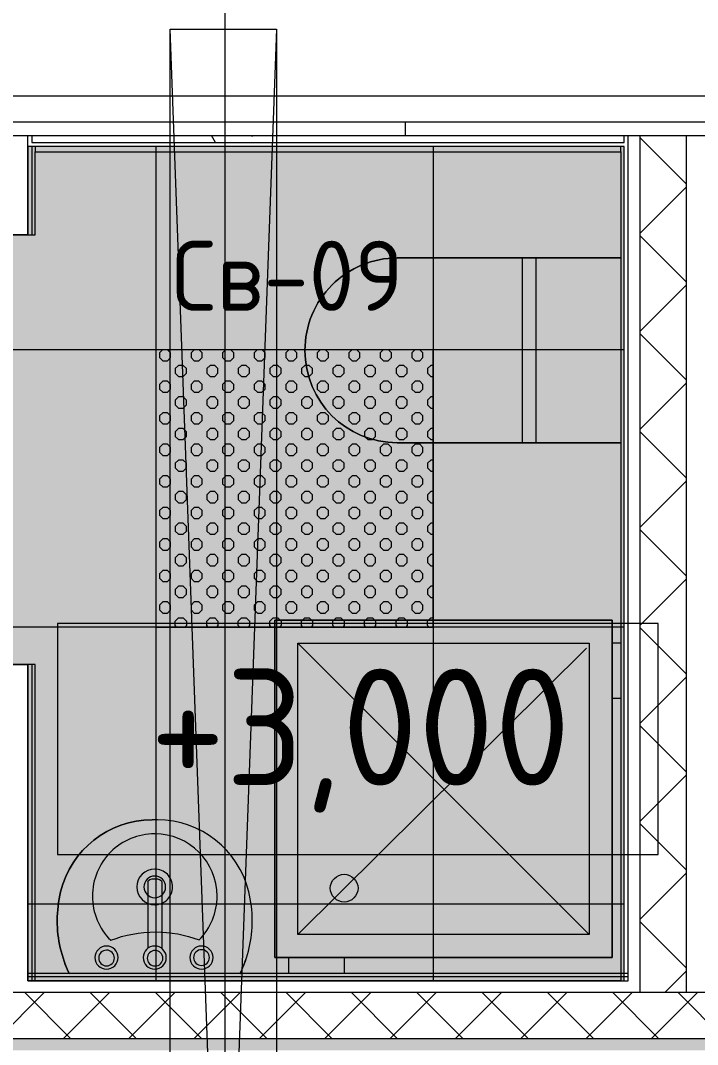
# Model space of a CAD drawing. Header units: millimetres. Extents: x -13069 to 207500, y -71366 to 56785.
# Drawn here: x 167384 to 168849, y 42970 to 45186 of the extents above; entities that cross this region are included whole.
import ezdxf

# ---------------------------------------------------------------- set-up
doc = ezdxf.new("R2010")
doc.units = ezdxf.units.MM
doc.layers.add('PDF _Подложка без мебели', color=7, linetype='Continuous')
doc.layers.add('PDF _Текст', color=7, linetype='Continuous')
doc.layers.add('PDF _Потолки', color=7, linetype='Continuous', lineweight=5, true_color=0x535353)
doc.layers.add('PDF _Ригели', color=7, linetype='Continuous', true_color=0x959595)
doc.layers.add('PDF _светильники', color=7, linetype='Continuous', true_color=0xffffff)
doc.styles.add('PDF GOST Common', font='GOST_Common.ttf')

msp = doc.modelspace()

# ---------------------------------------------------------------- hatches: boundary and pattern name
at = {"layer": 'PDF _Потолки', "true_color": 0xcae6ff, "transparency": 33554559}
msp.add_hatch(color=254, dxfattribs=at).paths.add_polyline_path([(164983.525, 43792.143), (164983.525, 44913.142), (167249.223, 44913.142), (167249.223, 44722.142), (167399.223, 44722.142), (167399.223, 44913.142), (168690.22, 44913.142), (168690.22, 43107.142), (167399.223, 43107.142), (167399.223, 43792.143), (167249.223, 43792.143), (167249.223, 43107.142), (164983.525, 43107.142)])

# ---------------------------------------------------------------- linework, layer by layer
at = {"layer": 'PDF _Подложка без мебели', "lineweight": 18}
for points in [[(167826.622, -7031.659, -0.41419022), (168226.622, -7431.659, -0.4141845), (167826.622, -7831.659, -0.4141845), (167426.622, -7431.659, -0.41419022), (167826.622, -7031.659), (167826.622, 46201.342)], [(107330.522, 45023.342, -0.41418731), (106930.522, 44623.342, -0.41428041), (106530.522, 45023.342, -0.4142805), (106930.522, 45423.342, -0.41418741), (107330.522, 45023.342), (174981.919, 45023.342)]]:
    msp.add_lwpolyline(points, format="xyb", dxfattribs=at)
for points in [[(167187.022, 45297.142), (167187.022, 45357.142), (167111.021, 45357.142), (167187.022, 45357.142), (167187.022, 45297.142), (167187.022, 44967.142), (168921.025, 44967.142), (168921.025, 45477.142), (169908.323, 46047.142)], [(165697.02, 44902.142), (167187.022, 44902.142), (167241.221, 44902.142), (167241.221, 44937.142), (168921.025, 44937.142), (168921.025, 44967.142)], [(168216.221, 44967.142), (168216.221, 44937.142)], [(167399.223, 44722.142), (167399.223, 44937.142)], [(167408.219, 44937.142), (167408.219, 44922.142), (168690.22, 44922.142), (168690.22, 44937.142)], [(167805.925, 44922.142), (167797.325, 44937.142)], [(167886.021, 44937.142), (167884.22, 44934.242)], [(168699.223, 43123.042), (168699.223, 44937.142)], [(168724.223, 44937.142), (168724.223, 43082.142)], [(168824.223, 44832.942), (168724.223, 44932.942)], [(168824.223, 44937.142), (168824.223, 43082.142)], [(167249.223, 44919.642), (167233.323, 44919.642), (167233.323, 44722.142), (167415.123, 44722.142), (167415.123, 44902.142), (168683.323, 44902.142), (168683.323, 44913.142)], [(168690.22, 43107.142), (168690.22, 44913.142), (167408.219, 44913.142), (167408.219, 44722.142)], [(167415.123, 44913.142), (167415.123, 44902.142)], [(168683.323, 44902.142), (168683.323, 43107.142), (167399.223, 43107.142), (167399.223, 43792.143)], [(168724.223, 44725.142), (168824.223, 44825.142)], [(168824.223, 44620.842), (168724.223, 44720.842)], [(168499.223, 44672.142), (168683.323, 44672.142), (168199.223, 44672.142), (168499.223, 44672.142), (168499.223, 44272.142), (168683.323, 44272.142), (168199.223, 44272.142), (168499.223, 44272.142)], [(168469.224, 44672.142), (168469.224, 44272.142)], [(168724.223, 44513.042), (168824.223, 44613.042)], [(168824.223, 44408.642), (168724.223, 44508.642)], [(168724.223, 44300.842), (168824.223, 44400.842)], [(168824.223, 44196.542), (168724.223, 44296.542)], [(168724.223, 44088.742), (168824.223, 44188.742)], [(168824.223, 43984.442), (168724.223, 44084.442)], [(168724.223, 43876.643), (168824.223, 43976.643)], [(168824.223, 43772.242), (168724.223, 43872.242)], [(168664.219, 43838.941), (168683.323, 43838.941)], [(167415.123, 43107.142), (167415.123, 43792.143), (167233.323, 43792.143), (167233.323, 43107.142), (166535.02, 43107.142)], [(167408.219, 43792.143), (167408.219, 43107.142)], [(168724.223, 43664.442), (168824.223, 43764.442)], [(168683.323, 43718.942), (168664.219, 43718.942)], [(168824.223, 43560.142), (168724.223, 43660.142)], [(168724.223, 43452.342), (168824.223, 43552.342)], [(168824.223, 43348.042), (168724.223, 43448.042)], [(168724.223, 43240.241), (168824.223, 43340.241)], [(167659.22, 43322.042), (167659.22, 43177.842)], [(167689.219, 43322.042), (167689.219, 43177.842)], [(168824.223, 43135.842), (168724.223, 43235.842)], [(167964.219, 43123.042), (167964.219, 43158.042)], [(168084.22, 43158.042), (168084.22, 43123.042)], [(168683.323, 43107.142), (168699.223, 43107.142), (168699.223, 43123.042), (167399.223, 43123.042)], [(168699.223, 43116.142), (167399.223, 43116.142)], [(168778.221, 43082.142), (168824.223, 43128.143)], [(168934.22, 43082.142), (166535.02, 43082.142)], [(168934.22, 42982.142), (166535.02, 42982.142)]]:
    msp.add_lwpolyline(points, dxfattribs=at)
for points in [[(168199.223, 44672.142, 0.41437109), (167999.223, 44472.142, 0.4141817), (168199.223, 44272.142, -0.4141817), (167999.223, 44472.142, -0.41437109)], [(167470.524, 43300.242, -0.34614934), (167668.321, 43455.842, 0.34614934), (167470.524, 43300.242, 0.06024963), (167463.023, 43237.942, 0.11318973), (167489.524, 43122.642, -0.11358546), (167463.023, 43237.942, -0.06024963)], [(167770.42, 43196.043, 0.1962361), (167809.22, 43290.742, 0.41416862), (167674.223, 43425.743, 0.41444744), (167539.219, 43290.742, 0.19936393), (167578.819, 43195.242, -0.09281142), (167675.724, 43213.442, -0.09105451)], [(167674.223, 43349.342, 0.41387625), (167635.624, 43310.742, 0.41387582), (167674.223, 43272.142, 0.41440013), (167712.724, 43310.742, 0.41440057)], [(167674.223, 43287.242, 0.41410092), (167697.624, 43310.742, 0.41412401), (167674.223, 43334.242, 0.41492193), (167650.724, 43310.742, 0.41489888)], [(167569.822, 43132.842, 0.41546626), (167594.822, 43157.842, 0.41546776), (167569.822, 43182.842, 0.414003), (167544.822, 43157.842, 0.4140015)], [(167674.223, 43182.842, 0.4140015), (167649.223, 43157.842, 0.414), (167674.223, 43132.842, 0.4140015), (167699.223, 43157.842, 0.414003)], [(167775.419, 43182.842, 0.4140015), (167750.419, 43157.842, 0.414), (167775.419, 43132.842, 0.4140015), (167800.419, 43157.842, 0.414003)], [(167569.822, 43173.843, 0.41256596), (167552.824, 43156.842, 0.41254987), (167569.822, 43139.842, 0.41470137), (167586.821, 43156.842, 0.41471737)], [(167658.122, 43156.442, 0.41518638), (167674.925, 43139.642, 0.41512658), (167691.722, 43156.442, 0.41512659), (167674.925, 43173.242, 0.41518638)], [(167775.419, 43174.842, 0.41470357), (167758.421, 43157.842, 0.41473567), (167775.419, 43140.843, 0.41479581), (167792.424, 43157.842, 0.41476371)]]:
    msp.add_lwpolyline(points, format="xyb", close=True, dxfattribs=at)
for points in [[(167934.22, 43158.042), (168664.219, 43158.042), (168664.219, 43888.043), (167934.22, 43888.043)], [(167934.22, 43888.043), (168664.219, 43888.043), (168664.219, 43158.042), (167934.22, 43158.042)], [(167984.22, 43838.043), (168614.219, 43838.043), (168614.219, 43208.042), (167984.22, 43208.042)]]:
    msp.add_lwpolyline(points, close=True, dxfattribs=at)
at = {"layer": 'PDF _Подложка без мебели', "color": 8, "lineweight": 18, "true_color": 0x808080}
for points in [[(168614.219, 43208.042), (167984.22, 43838.043)], [(167984.22, 43208.042), (168608.824, 43827.342)]]:
    msp.add_lwpolyline(points, dxfattribs=at)
at = {"layer": 'PDF _Подложка без мебели', "color": 250, "lineweight": 18, "true_color": 0x1d1d1d}
for points in [[(167334.721, 42982.142), (167434.721, 43082.142)], [(167492.924, 42982.142), (167392.924, 43082.142)], [(167476.225, 42982.142), (167576.225, 43082.142)], [(167634.422, 42982.142), (167534.422, 43082.142)], [(167617.619, 42982.142), (167717.619, 43082.142)], [(167775.822, 42982.142), (167675.822, 43082.142)], [(167759.019, 42982.142), (167859.019, 43082.142)], [(167917.222, 42982.142), (167817.222, 43082.142)], [(167900.419, 42982.142), (168000.419, 43082.142)], [(168058.622, 42982.142), (167958.622, 43082.142)], [(168041.819, 42982.142), (168141.819, 43082.142)], [(168200.022, 42982.142), (168100.022, 43082.142)], [(168183.323, 42982.142), (168283.323, 43082.142)], [(168341.52, 42982.142), (168241.52, 43082.142)], [(168324.723, 42982.142), (168424.723, 43082.142)], [(168482.92, 42982.142), (168382.92, 43082.142)], [(168466.124, 42982.142), (168566.124, 43082.142)], [(168624.321, 42982.142), (168524.321, 43082.142)], [(168607.524, 42982.142), (168707.524, 43082.142)], [(168765.721, 42982.142), (168665.721, 43082.142)], [(168749.021, 42982.142), (168849.021, 43082.142)], [(168907.121, 42982.142), (168807.121, 43082.142)]]:
    msp.add_lwpolyline(points, dxfattribs=at)
at = {"layer": 'PDF _Подложка без мебели', "lineweight": 18}
msp.add_circle((168084.199, 43308.022), 30.02, dxfattribs=at)
for centre, radius, start, end in [((167669.269, 43336.653), 119.193, 87.618182, 90.455993), ((167669.269, 43336.653), 119.193, 87.618182, 90.455993), ((167679.055, 43342.803), 113.043, 89.510302, 92.449958), ((167679.055, 43342.803), 113.043, 89.510302, 92.449958), ((167680.072, 43252.38), 203.462, 13.605657, 90.014157), ((167680.072, 43252.38), 203.462, 13.605657, 90.014157), ((167623.693, 43238.068), 261.626, 359.9725, 13.747657), ((167623.693, 43238.068), 261.626, 359.9725, 13.747657), ((167621.171, 43237.961), 264.148, 334.066504, 359.995793), ((167620.676, 43238.061), 264.643, 334.142656, 359.974187)]:
    msp.add_arc(centre, radius, start, end, dxfattribs=at)
for points in [[(167659.22, 43322.042), (167659.22, 43325.642), (167665.922, 43328.543), (167674.223, 43328.543)], [(167674.223, 43328.543), (167682.42, 43328.543), (167689.219, 43325.642), (167689.219, 43322.042)]]:
    msp.add_open_spline(points, degree=3, dxfattribs=at)
at = {"layer": 'PDF _Подложка без мебели', "lineweight": 0, "transparency": 33554559}
msp.add_solid([(166535.02, 42982.142), (168934.22, 42982.142), (166535.02, 42957.142), (168934.22, 42957.142)], dxfattribs=at)
at = {"layer": 'PDF _Потолки', "color": 7, "lineweight": 13}
msp.add_lwpolyline([(164983.525, 43792.143), (164983.525, 43107.142), (167249.223, 43107.142), (167249.223, 43792.143), (167399.223, 43792.143), (167399.223, 43107.142), (168690.22, 43107.142), (168690.22, 44913.142), (167399.223, 44913.142), (167399.223, 44722.142), (167249.223, 44722.142), (167249.223, 44913.142), (164983.525, 44913.142)], close=True, dxfattribs=at)
for points in [[(167676.622, 44913.142), (167676.622, 43107.142)], [(168276.622, 44913.142), (168276.622, 43107.142)], [(168690.22, 44473.242), (164983.525, 44473.242)], [(168690.22, 43873.242), (164983.525, 43873.242)], [(168690.22, 43273.242), (167399.223, 43273.242)]]:
    msp.add_lwpolyline(points, dxfattribs=at)
at = {"layer": 'PDF _Ригели', "color": 7, "lineweight": 18}
for points in [[(167826.622, -2015.058), (167826.622, 46201.342)], [(108736.521, 45023.342), (174981.919, 45023.342)]]:
    msp.add_lwpolyline(points, dxfattribs=at)
at = {"layer": 'PDF _Ригели', "lineweight": 18}
for points in [[(167937.522, 45167.142), (167707.524, 38910.942), (167707.524, 45167.142), (167937.522, 45167.142), (167937.522, 38910.942), (167707.524, 38910.942)], [(167937.522, 38910.942), (167707.524, 45167.142)], [(168058.525, 43381.042), (168113.92, 43381.042)]]:
    msp.add_lwpolyline(points, dxfattribs=at)
msp.add_lwpolyline([(168763.92, 43381.042), (168763.92, 43881.042), (167463.92, 43881.042), (167463.92, 43381.042)], close=True, dxfattribs=at)
at = {"layer": 'PDF _светильники', "color": 7, "lineweight": 13}
msp.add_lwpolyline([(167676.622, 43873.242), (168276.622, 43873.242), (168276.622, 44473.242), (167676.622, 44473.242)], close=True, dxfattribs=at)
at = {"layer": 'PDF _светильники', "lineweight": 20}
for points in [[(167690.922, 44473.242), (167684.422, 44466.741), (167684.422, 44456.742), (167691.52, 44449.642), (167701.524, 44449.642), (167708.622, 44456.742), (167708.622, 44466.741), (167702.122, 44473.242)], [(167759.22, 44473.242), (167752.72, 44466.741), (167752.72, 44456.742), (167759.825, 44449.642), (167769.822, 44449.642), (167776.823, 44456.742), (167776.823, 44466.741), (167770.323, 44473.242)], [(167827.525, 44473.242), (167821.025, 44466.741), (167821.025, 44456.742), (167828.123, 44449.642), (167838.121, 44449.642), (167845.121, 44456.742), (167845.121, 44466.741), (167838.621, 44473.242)], [(167895.823, 44473.242), (167889.323, 44466.741), (167889.323, 44456.742), (167896.324, 44449.642), (167906.321, 44449.642), (167913.42, 44456.742), (167913.42, 44466.741), (167906.919, 44473.242)], [(167964.122, 44473.242), (167957.621, 44466.741), (167957.621, 44456.742), (167964.622, 44449.642), (167974.62, 44449.642), (167981.724, 44456.742), (167981.724, 44466.741), (167975.224, 44473.242)], [(168032.42, 44473.242), (168025.822, 44466.741), (168025.822, 44456.742), (168032.92, 44449.642), (168042.924, 44449.642), (168050.022, 44456.742), (168050.022, 44466.741), (168043.522, 44473.242)], [(168100.621, 44473.242), (168094.12, 44466.741), (168094.12, 44456.742), (168101.225, 44449.642), (168111.222, 44449.642), (168118.321, 44456.742), (168118.321, 44466.741), (168111.821, 44473.242)], [(168168.919, 44473.242), (168162.425, 44466.741), (168162.425, 44456.742), (168169.523, 44449.642), (168179.521, 44449.642), (168186.619, 44456.742), (168186.619, 44466.741), (168180.021, 44473.242)], [(168237.223, 44473.242), (168230.723, 44466.741), (168230.723, 44456.742), (168237.822, 44449.642), (168247.819, 44449.642), (168254.82, 44456.742), (168254.82, 44466.741), (168248.32, 44473.242)], [(168276.622, 44439.642), (168271.922, 44439.642), (168264.823, 44432.542), (168264.823, 44422.543), (168271.922, 44415.542), (168276.622, 44415.542)], [(168276.622, 44371.342), (168271.922, 44371.342), (168264.823, 44364.343), (168264.823, 44354.342), (168271.922, 44347.242), (168276.622, 44347.242)], [(168276.622, 44303.042), (168271.922, 44303.042), (168264.823, 44296.043), (168264.823, 44286.042), (168271.922, 44278.942), (168276.622, 44278.942)], [(168276.622, 44234.841), (168271.922, 44234.841), (168264.823, 44227.741), (168264.823, 44217.742), (168271.922, 44210.642), (168276.622, 44210.642)], [(168276.622, 44166.542), (168271.922, 44166.542), (168264.823, 44159.442), (168264.823, 44149.443), (168271.922, 44142.343), (168276.622, 44142.343)], [(168276.622, 44098.242), (168271.922, 44098.242), (168264.823, 44091.142), (168264.823, 44081.143), (168271.922, 44074.043), (168276.622, 44074.043)], [(168276.622, 44029.942), (168271.922, 44029.942), (168264.823, 44022.842), (168264.823, 44012.843), (168271.922, 44005.842), (168276.622, 44005.842)], [(168276.622, 43961.642), (168271.922, 43961.642), (168264.823, 43954.542), (168264.823, 43944.541), (168271.922, 43937.542), (168276.622, 43937.542)], [(167721.623, 43873.242), (167718.62, 43876.342), (167718.62, 43886.343), (167725.621, 43893.342), (167735.624, 43893.342), (167742.723, 43886.343), (167742.723, 43876.342), (167739.622, 43873.242)], [(167789.921, 43873.242), (167786.821, 43876.342), (167786.821, 43886.343), (167793.919, 43893.342), (167803.923, 43893.342), (167811.021, 43886.343), (167811.021, 43876.342), (167807.92, 43873.242)], [(167858.219, 43873.242), (167855.119, 43876.342), (167855.119, 43886.343), (167862.223, 43893.342), (167872.221, 43893.342), (167879.319, 43886.343), (167879.319, 43876.342), (167876.225, 43873.242)], [(167926.524, 43873.242), (167923.423, 43876.342), (167923.423, 43886.343), (167930.522, 43893.342), (167940.519, 43893.342), (167947.624, 43886.343), (167947.624, 43876.342), (167944.523, 43873.242)], [(167994.822, 43873.242), (167991.722, 43876.342), (167991.722, 43886.343), (167998.82, 43893.342), (168008.824, 43893.342), (168015.824, 43886.343), (168015.824, 43876.342), (168012.822, 43873.242)], [(168063.121, 43873.242), (168060.02, 43876.342), (168060.02, 43886.343), (168067.124, 43893.342), (168077.122, 43893.342), (168084.123, 43886.343), (168084.123, 43876.342), (168081.12, 43873.242)], [(168131.321, 43873.242), (168128.324, 43876.342), (168128.324, 43886.343), (168135.319, 43893.342), (168145.323, 43893.342), (168152.421, 43886.343), (168152.421, 43876.342), (168149.321, 43873.242)], [(168199.62, 43873.242), (168196.623, 43876.342), (168196.623, 43886.343), (168203.624, 43893.342), (168213.621, 43893.342), (168220.719, 43886.343), (168220.719, 43876.342), (168217.619, 43873.242)], [(168267.924, 43873.242), (168264.823, 43876.342), (168264.823, 43886.343), (168271.922, 43893.342), (168276.622, 43893.342)]]:
    msp.add_lwpolyline(points, dxfattribs=at)
for points in [[(167742.723, 44432.542), (167735.624, 44439.642), (167725.621, 44439.642), (167718.62, 44432.542), (167718.62, 44422.543), (167725.621, 44415.542), (167735.624, 44415.542), (167742.723, 44422.543)], [(167811.021, 44432.542), (167803.923, 44439.642), (167793.919, 44439.642), (167786.821, 44432.542), (167786.821, 44422.543), (167793.919, 44415.542), (167803.923, 44415.542), (167811.021, 44422.543)], [(167879.319, 44432.542), (167872.221, 44439.642), (167862.223, 44439.642), (167855.119, 44432.542), (167855.119, 44422.543), (167862.223, 44415.542), (167872.221, 44415.542), (167879.319, 44422.543)], [(167947.624, 44432.542), (167940.519, 44439.642), (167930.522, 44439.642), (167923.423, 44432.542), (167923.423, 44422.543), (167930.522, 44415.542), (167940.519, 44415.542), (167947.624, 44422.543)], [(168015.824, 44432.542), (168008.824, 44439.642), (167998.82, 44439.642), (167991.722, 44432.542), (167991.722, 44422.543), (167998.82, 44415.542), (168008.824, 44415.542), (168015.824, 44422.543)], [(168084.123, 44432.542), (168077.122, 44439.642), (168067.124, 44439.642), (168060.02, 44432.542), (168060.02, 44422.543), (168067.124, 44415.542), (168077.122, 44415.542), (168084.123, 44422.543)], [(168152.421, 44432.542), (168145.323, 44439.642), (168135.319, 44439.642), (168128.324, 44432.542), (168128.324, 44422.543), (168135.319, 44415.542), (168145.323, 44415.542), (168152.421, 44422.543)], [(168220.719, 44432.542), (168213.621, 44439.642), (168203.624, 44439.642), (168196.623, 44432.542), (168196.623, 44422.543), (168203.624, 44415.542), (168213.621, 44415.542), (168220.719, 44422.543)], [(167708.622, 44398.442), (167701.524, 44405.541), (167691.52, 44405.541), (167684.422, 44398.442), (167684.422, 44388.442), (167691.52, 44381.343), (167701.524, 44381.343), (167708.622, 44388.442)], [(167776.823, 44398.442), (167769.822, 44405.541), (167759.825, 44405.541), (167752.72, 44398.442), (167752.72, 44388.442), (167759.825, 44381.343), (167769.822, 44381.343), (167776.823, 44388.442)], [(167845.121, 44398.442), (167838.121, 44405.541), (167828.123, 44405.541), (167821.025, 44398.442), (167821.025, 44388.442), (167828.123, 44381.343), (167838.121, 44381.343), (167845.121, 44388.442)], [(167913.42, 44398.442), (167906.321, 44405.541), (167896.324, 44405.541), (167889.323, 44398.442), (167889.323, 44388.442), (167896.324, 44381.343), (167906.321, 44381.343), (167913.42, 44388.442)], [(167981.724, 44398.442), (167974.62, 44405.541), (167964.622, 44405.541), (167957.621, 44398.442), (167957.621, 44388.442), (167964.622, 44381.343), (167974.62, 44381.343), (167981.724, 44388.442)], [(168050.022, 44398.442), (168042.924, 44405.541), (168032.92, 44405.541), (168025.822, 44398.442), (168025.822, 44388.442), (168032.92, 44381.343), (168042.924, 44381.343), (168050.022, 44388.442)], [(168118.321, 44398.442), (168111.222, 44405.541), (168101.225, 44405.541), (168094.12, 44398.442), (168094.12, 44388.442), (168101.225, 44381.343), (168111.222, 44381.343), (168118.321, 44388.442)], [(168186.619, 44398.442), (168179.521, 44405.541), (168169.523, 44405.541), (168162.425, 44398.442), (168162.425, 44388.442), (168169.523, 44381.343), (168179.521, 44381.343), (168186.619, 44388.442)], [(168254.82, 44398.442), (168247.819, 44405.541), (168237.822, 44405.541), (168230.723, 44398.442), (168230.723, 44388.442), (168237.822, 44381.343), (168247.819, 44381.343), (168254.82, 44388.442)], [(167742.723, 44364.343), (167735.624, 44371.342), (167725.621, 44371.342), (167718.62, 44364.343), (167718.62, 44354.342), (167725.621, 44347.242), (167735.624, 44347.242), (167742.723, 44354.342)], [(167811.021, 44364.343), (167803.923, 44371.342), (167793.919, 44371.342), (167786.821, 44364.343), (167786.821, 44354.342), (167793.919, 44347.242), (167803.923, 44347.242), (167811.021, 44354.342)], [(167879.319, 44364.343), (167872.221, 44371.342), (167862.223, 44371.342), (167855.119, 44364.343), (167855.119, 44354.342), (167862.223, 44347.242), (167872.221, 44347.242), (167879.319, 44354.342)], [(167947.624, 44364.343), (167940.519, 44371.342), (167930.522, 44371.342), (167923.423, 44364.343), (167923.423, 44354.342), (167930.522, 44347.242), (167940.519, 44347.242), (167947.624, 44354.342)], [(168015.824, 44364.343), (168008.824, 44371.342), (167998.82, 44371.342), (167991.722, 44364.343), (167991.722, 44354.342), (167998.82, 44347.242), (168008.824, 44347.242), (168015.824, 44354.342)], [(168084.123, 44364.343), (168077.122, 44371.342), (168067.124, 44371.342), (168060.02, 44364.343), (168060.02, 44354.342), (168067.124, 44347.242), (168077.122, 44347.242), (168084.123, 44354.342)], [(168152.421, 44364.343), (168145.323, 44371.342), (168135.319, 44371.342), (168128.324, 44364.343), (168128.324, 44354.342), (168135.319, 44347.242), (168145.323, 44347.242), (168152.421, 44354.342)], [(168220.719, 44364.343), (168213.621, 44371.342), (168203.624, 44371.342), (168196.623, 44364.343), (168196.623, 44354.342), (168203.624, 44347.242), (168213.621, 44347.242), (168220.719, 44354.342)], [(167708.622, 44330.142), (167701.524, 44337.242), (167691.52, 44337.242), (167684.422, 44330.142), (167684.422, 44320.143), (167691.52, 44313.043), (167701.524, 44313.043), (167708.622, 44320.143)], [(167776.823, 44330.142), (167769.822, 44337.242), (167759.825, 44337.242), (167752.72, 44330.142), (167752.72, 44320.143), (167759.825, 44313.043), (167769.822, 44313.043), (167776.823, 44320.143)], [(167845.121, 44330.142), (167838.121, 44337.242), (167828.123, 44337.242), (167821.025, 44330.142), (167821.025, 44320.143), (167828.123, 44313.043), (167838.121, 44313.043), (167845.121, 44320.143)], [(167913.42, 44330.142), (167906.321, 44337.242), (167896.324, 44337.242), (167889.323, 44330.142), (167889.323, 44320.143), (167896.324, 44313.043), (167906.321, 44313.043), (167913.42, 44320.143)], [(167981.724, 44330.142), (167974.62, 44337.242), (167964.622, 44337.242), (167957.621, 44330.142), (167957.621, 44320.143), (167964.622, 44313.043), (167974.62, 44313.043), (167981.724, 44320.143)], [(168050.022, 44330.142), (168042.924, 44337.242), (168032.92, 44337.242), (168025.822, 44330.142), (168025.822, 44320.143), (168032.92, 44313.043), (168042.924, 44313.043), (168050.022, 44320.143)], [(168118.321, 44330.142), (168111.222, 44337.242), (168101.225, 44337.242), (168094.12, 44330.142), (168094.12, 44320.143), (168101.225, 44313.043), (168111.222, 44313.043), (168118.321, 44320.143)], [(168186.619, 44330.142), (168179.521, 44337.242), (168169.523, 44337.242), (168162.425, 44330.142), (168162.425, 44320.143), (168169.523, 44313.043), (168179.521, 44313.043), (168186.619, 44320.143)], [(168254.82, 44330.142), (168247.819, 44337.242), (168237.822, 44337.242), (168230.723, 44330.142), (168230.723, 44320.143), (168237.822, 44313.043), (168247.819, 44313.043), (168254.82, 44320.143)], [(167742.723, 44296.043), (167735.624, 44303.042), (167725.621, 44303.042), (167718.62, 44296.043), (167718.62, 44286.042), (167725.621, 44278.942), (167735.624, 44278.942), (167742.723, 44286.042)], [(167811.021, 44296.043), (167803.923, 44303.042), (167793.919, 44303.042), (167786.821, 44296.043), (167786.821, 44286.042), (167793.919, 44278.942), (167803.923, 44278.942), (167811.021, 44286.042)], [(167879.319, 44296.043), (167872.221, 44303.042), (167862.223, 44303.042), (167855.119, 44296.043), (167855.119, 44286.042), (167862.223, 44278.942), (167872.221, 44278.942), (167879.319, 44286.042)], [(167947.624, 44296.043), (167940.519, 44303.042), (167930.522, 44303.042), (167923.423, 44296.043), (167923.423, 44286.042), (167930.522, 44278.942), (167940.519, 44278.942), (167947.624, 44286.042)], [(168015.824, 44296.043), (168008.824, 44303.042), (167998.82, 44303.042), (167991.722, 44296.043), (167991.722, 44286.042), (167998.82, 44278.942), (168008.824, 44278.942), (168015.824, 44286.042)], [(168084.123, 44296.043), (168077.122, 44303.042), (168067.124, 44303.042), (168060.02, 44296.043), (168060.02, 44286.042), (168067.124, 44278.942), (168077.122, 44278.942), (168084.123, 44286.042)], [(168152.421, 44296.043), (168145.323, 44303.042), (168135.319, 44303.042), (168128.324, 44296.043), (168128.324, 44286.042), (168135.319, 44278.942), (168145.323, 44278.942), (168152.421, 44286.042)], [(168220.719, 44296.043), (168213.621, 44303.042), (168203.624, 44303.042), (168196.623, 44296.043), (168196.623, 44286.042), (168203.624, 44278.942), (168213.621, 44278.942), (168220.719, 44286.042)], [(167708.622, 44261.842), (167701.524, 44268.942), (167691.52, 44268.942), (167684.422, 44261.842), (167684.422, 44251.843), (167691.52, 44244.842), (167701.524, 44244.842), (167708.622, 44251.843)], [(167776.823, 44261.842), (167769.822, 44268.942), (167759.825, 44268.942), (167752.72, 44261.842), (167752.72, 44251.843), (167759.825, 44244.842), (167769.822, 44244.842), (167776.823, 44251.843)], [(167845.121, 44261.842), (167838.121, 44268.942), (167828.123, 44268.942), (167821.025, 44261.842), (167821.025, 44251.843), (167828.123, 44244.842), (167838.121, 44244.842), (167845.121, 44251.843)], [(167913.42, 44261.842), (167906.321, 44268.942), (167896.324, 44268.942), (167889.323, 44261.842), (167889.323, 44251.843), (167896.324, 44244.842), (167906.321, 44244.842), (167913.42, 44251.843)], [(167981.724, 44261.842), (167974.62, 44268.942), (167964.622, 44268.942), (167957.621, 44261.842), (167957.621, 44251.843), (167964.622, 44244.842), (167974.62, 44244.842), (167981.724, 44251.843)], [(168050.022, 44261.842), (168042.924, 44268.942), (168032.92, 44268.942), (168025.822, 44261.842), (168025.822, 44251.843), (168032.92, 44244.842), (168042.924, 44244.842), (168050.022, 44251.843)], [(168118.321, 44261.842), (168111.222, 44268.942), (168101.225, 44268.942), (168094.12, 44261.842), (168094.12, 44251.843), (168101.225, 44244.842), (168111.222, 44244.842), (168118.321, 44251.843)], [(168186.619, 44261.842), (168179.521, 44268.942), (168169.523, 44268.942), (168162.425, 44261.842), (168162.425, 44251.843), (168169.523, 44244.842), (168179.521, 44244.842), (168186.619, 44251.843)], [(168254.82, 44261.842), (168247.819, 44268.942), (168237.822, 44268.942), (168230.723, 44261.842), (168230.723, 44251.843), (168237.822, 44244.842), (168247.819, 44244.842), (168254.82, 44251.843)], [(167742.723, 44227.741), (167735.624, 44234.841), (167725.621, 44234.841), (167718.62, 44227.741), (167718.62, 44217.742), (167725.621, 44210.642), (167735.624, 44210.642), (167742.723, 44217.742)], [(167811.021, 44227.741), (167803.923, 44234.841), (167793.919, 44234.841), (167786.821, 44227.741), (167786.821, 44217.742), (167793.919, 44210.642), (167803.923, 44210.642), (167811.021, 44217.742)], [(167879.319, 44227.741), (167872.221, 44234.841), (167862.223, 44234.841), (167855.119, 44227.741), (167855.119, 44217.742), (167862.223, 44210.642), (167872.221, 44210.642), (167879.319, 44217.742)], [(167947.624, 44227.741), (167940.519, 44234.841), (167930.522, 44234.841), (167923.423, 44227.741), (167923.423, 44217.742), (167930.522, 44210.642), (167940.519, 44210.642), (167947.624, 44217.742)], [(168015.824, 44227.741), (168008.824, 44234.841), (167998.82, 44234.841), (167991.722, 44227.741), (167991.722, 44217.742), (167998.82, 44210.642), (168008.824, 44210.642), (168015.824, 44217.742)], [(168084.123, 44227.741), (168077.122, 44234.841), (168067.124, 44234.841), (168060.02, 44227.741), (168060.02, 44217.742), (168067.124, 44210.642), (168077.122, 44210.642), (168084.123, 44217.742)], [(168152.421, 44227.741), (168145.323, 44234.841), (168135.319, 44234.841), (168128.324, 44227.741), (168128.324, 44217.742), (168135.319, 44210.642), (168145.323, 44210.642), (168152.421, 44217.742)], [(168220.719, 44227.741), (168213.621, 44234.841), (168203.624, 44234.841), (168196.623, 44227.741), (168196.623, 44217.742), (168203.624, 44210.642), (168213.621, 44210.642), (168220.719, 44217.742)], [(167708.622, 44193.542), (167701.524, 44200.642), (167691.52, 44200.642), (167684.422, 44193.542), (167684.422, 44183.543), (167691.52, 44176.542), (167701.524, 44176.542), (167708.622, 44183.543)], [(167776.823, 44193.542), (167769.822, 44200.642), (167759.825, 44200.642), (167752.72, 44193.542), (167752.72, 44183.543), (167759.825, 44176.542), (167769.822, 44176.542), (167776.823, 44183.543)], [(167845.121, 44193.542), (167838.121, 44200.642), (167828.123, 44200.642), (167821.025, 44193.542), (167821.025, 44183.543), (167828.123, 44176.542), (167838.121, 44176.542), (167845.121, 44183.543)], [(167913.42, 44193.542), (167906.321, 44200.642), (167896.324, 44200.642), (167889.323, 44193.542), (167889.323, 44183.543), (167896.324, 44176.542), (167906.321, 44176.542), (167913.42, 44183.543)], [(167981.724, 44193.542), (167974.62, 44200.642), (167964.622, 44200.642), (167957.621, 44193.542), (167957.621, 44183.543), (167964.622, 44176.542), (167974.62, 44176.542), (167981.724, 44183.543)], [(168050.022, 44193.542), (168042.924, 44200.642), (168032.92, 44200.642), (168025.822, 44193.542), (168025.822, 44183.543), (168032.92, 44176.542), (168042.924, 44176.542), (168050.022, 44183.543)], [(168118.321, 44193.542), (168111.222, 44200.642), (168101.225, 44200.642), (168094.12, 44193.542), (168094.12, 44183.543), (168101.225, 44176.542), (168111.222, 44176.542), (168118.321, 44183.543)], [(168186.619, 44193.542), (168179.521, 44200.642), (168169.523, 44200.642), (168162.425, 44193.542), (168162.425, 44183.543), (168169.523, 44176.542), (168179.521, 44176.542), (168186.619, 44183.543)], [(168254.82, 44193.542), (168247.819, 44200.642), (168237.822, 44200.642), (168230.723, 44193.542), (168230.723, 44183.543), (168237.822, 44176.542), (168247.819, 44176.542), (168254.82, 44183.543)], [(167742.723, 44159.442), (167735.624, 44166.542), (167725.621, 44166.542), (167718.62, 44159.442), (167718.62, 44149.443), (167725.621, 44142.343), (167735.624, 44142.343), (167742.723, 44149.443)], [(167811.021, 44159.442), (167803.923, 44166.542), (167793.919, 44166.542), (167786.821, 44159.442), (167786.821, 44149.443), (167793.919, 44142.343), (167803.923, 44142.343), (167811.021, 44149.443)], [(167879.319, 44159.442), (167872.221, 44166.542), (167862.223, 44166.542), (167855.119, 44159.442), (167855.119, 44149.443), (167862.223, 44142.343), (167872.221, 44142.343), (167879.319, 44149.443)], [(167947.624, 44159.442), (167940.519, 44166.542), (167930.522, 44166.542), (167923.423, 44159.442), (167923.423, 44149.443), (167930.522, 44142.343), (167940.519, 44142.343), (167947.624, 44149.443)], [(168015.824, 44159.442), (168008.824, 44166.542), (167998.82, 44166.542), (167991.722, 44159.442), (167991.722, 44149.443), (167998.82, 44142.343), (168008.824, 44142.343), (168015.824, 44149.443)], [(168084.123, 44159.442), (168077.122, 44166.542), (168067.124, 44166.542), (168060.02, 44159.442), (168060.02, 44149.443), (168067.124, 44142.343), (168077.122, 44142.343), (168084.123, 44149.443)], [(168152.421, 44159.442), (168145.323, 44166.542), (168135.319, 44166.542), (168128.324, 44159.442), (168128.324, 44149.443), (168135.319, 44142.343), (168145.323, 44142.343), (168152.421, 44149.443)], [(168220.719, 44159.442), (168213.621, 44166.542), (168203.624, 44166.542), (168196.623, 44159.442), (168196.623, 44149.443), (168203.624, 44142.343), (168213.621, 44142.343), (168220.719, 44149.443)], [(167708.622, 44125.343), (167701.524, 44132.342), (167691.52, 44132.342), (167684.422, 44125.343), (167684.422, 44115.342), (167691.52, 44108.242), (167701.524, 44108.242), (167708.622, 44115.342)], [(167776.823, 44125.343), (167769.822, 44132.342), (167759.825, 44132.342), (167752.72, 44125.343), (167752.72, 44115.342), (167759.825, 44108.242), (167769.822, 44108.242), (167776.823, 44115.342)], [(167845.121, 44125.343), (167838.121, 44132.342), (167828.123, 44132.342), (167821.025, 44125.343), (167821.025, 44115.342), (167828.123, 44108.242), (167838.121, 44108.242), (167845.121, 44115.342)], [(167913.42, 44125.343), (167906.321, 44132.342), (167896.324, 44132.342), (167889.323, 44125.343), (167889.323, 44115.342), (167896.324, 44108.242), (167906.321, 44108.242), (167913.42, 44115.342)], [(167981.724, 44125.343), (167974.62, 44132.342), (167964.622, 44132.342), (167957.621, 44125.343), (167957.621, 44115.342), (167964.622, 44108.242), (167974.62, 44108.242), (167981.724, 44115.342)], [(168050.022, 44125.343), (168042.924, 44132.342), (168032.92, 44132.342), (168025.822, 44125.343), (168025.822, 44115.342), (168032.92, 44108.242), (168042.924, 44108.242), (168050.022, 44115.342)], [(168118.321, 44125.343), (168111.222, 44132.342), (168101.225, 44132.342), (168094.12, 44125.343), (168094.12, 44115.342), (168101.225, 44108.242), (168111.222, 44108.242), (168118.321, 44115.342)], [(168186.619, 44125.343), (168179.521, 44132.342), (168169.523, 44132.342), (168162.425, 44125.343), (168162.425, 44115.342), (168169.523, 44108.242), (168179.521, 44108.242), (168186.619, 44115.342)], [(168254.82, 44125.343), (168247.819, 44132.342), (168237.822, 44132.342), (168230.723, 44125.343), (168230.723, 44115.342), (168237.822, 44108.242), (168247.819, 44108.242), (168254.82, 44115.342)], [(167742.723, 44091.142), (167735.624, 44098.242), (167725.621, 44098.242), (167718.62, 44091.142), (167718.62, 44081.143), (167725.621, 44074.043), (167735.624, 44074.043), (167742.723, 44081.143)], [(167811.021, 44091.142), (167803.923, 44098.242), (167793.919, 44098.242), (167786.821, 44091.142), (167786.821, 44081.143), (167793.919, 44074.043), (167803.923, 44074.043), (167811.021, 44081.143)], [(167879.319, 44091.142), (167872.221, 44098.242), (167862.223, 44098.242), (167855.119, 44091.142), (167855.119, 44081.143), (167862.223, 44074.043), (167872.221, 44074.043), (167879.319, 44081.143)], [(167947.624, 44091.142), (167940.519, 44098.242), (167930.522, 44098.242), (167923.423, 44091.142), (167923.423, 44081.143), (167930.522, 44074.043), (167940.519, 44074.043), (167947.624, 44081.143)], [(168015.824, 44091.142), (168008.824, 44098.242), (167998.82, 44098.242), (167991.722, 44091.142), (167991.722, 44081.143), (167998.82, 44074.043), (168008.824, 44074.043), (168015.824, 44081.143)], [(168084.123, 44091.142), (168077.122, 44098.242), (168067.124, 44098.242), (168060.02, 44091.142), (168060.02, 44081.143), (168067.124, 44074.043), (168077.122, 44074.043), (168084.123, 44081.143)], [(168152.421, 44091.142), (168145.323, 44098.242), (168135.319, 44098.242), (168128.324, 44091.142), (168128.324, 44081.143), (168135.319, 44074.043), (168145.323, 44074.043), (168152.421, 44081.143)], [(168220.719, 44091.142), (168213.621, 44098.242), (168203.624, 44098.242), (168196.623, 44091.142), (168196.623, 44081.143), (168203.624, 44074.043), (168213.621, 44074.043), (168220.719, 44081.143)], [(167708.622, 44057.041), (167701.524, 44064.042), (167691.52, 44064.042), (167684.422, 44057.041), (167684.422, 44047.042), (167691.52, 44039.942), (167701.524, 44039.942), (167708.622, 44047.042)], [(167776.823, 44057.041), (167769.822, 44064.042), (167759.825, 44064.042), (167752.72, 44057.041), (167752.72, 44047.042), (167759.825, 44039.942), (167769.822, 44039.942), (167776.823, 44047.042)], [(167845.121, 44057.041), (167838.121, 44064.042), (167828.123, 44064.042), (167821.025, 44057.041), (167821.025, 44047.042), (167828.123, 44039.942), (167838.121, 44039.942), (167845.121, 44047.042)], [(167913.42, 44057.041), (167906.321, 44064.042), (167896.324, 44064.042), (167889.323, 44057.041), (167889.323, 44047.042), (167896.324, 44039.942), (167906.321, 44039.942), (167913.42, 44047.042)], [(167981.724, 44057.041), (167974.62, 44064.042), (167964.622, 44064.042), (167957.621, 44057.041), (167957.621, 44047.042), (167964.622, 44039.942), (167974.62, 44039.942), (167981.724, 44047.042)], [(168050.022, 44057.041), (168042.924, 44064.042), (168032.92, 44064.042), (168025.822, 44057.041), (168025.822, 44047.042), (168032.92, 44039.942), (168042.924, 44039.942), (168050.022, 44047.042)], [(168118.321, 44057.041), (168111.222, 44064.042), (168101.225, 44064.042), (168094.12, 44057.041), (168094.12, 44047.042), (168101.225, 44039.942), (168111.222, 44039.942), (168118.321, 44047.042)], [(168186.619, 44057.041), (168179.521, 44064.042), (168169.523, 44064.042), (168162.425, 44057.041), (168162.425, 44047.042), (168169.523, 44039.942), (168179.521, 44039.942), (168186.619, 44047.042)], [(168254.82, 44057.041), (168247.819, 44064.042), (168237.822, 44064.042), (168230.723, 44057.041), (168230.723, 44047.042), (168237.822, 44039.942), (168247.819, 44039.942), (168254.82, 44047.042)], [(167742.723, 44022.842), (167735.624, 44029.942), (167725.621, 44029.942), (167718.62, 44022.842), (167718.62, 44012.843), (167725.621, 44005.842), (167735.624, 44005.842), (167742.723, 44012.843)], [(167811.021, 44022.842), (167803.923, 44029.942), (167793.919, 44029.942), (167786.821, 44022.842), (167786.821, 44012.843), (167793.919, 44005.842), (167803.923, 44005.842), (167811.021, 44012.843)], [(167879.319, 44022.842), (167872.221, 44029.942), (167862.223, 44029.942), (167855.119, 44022.842), (167855.119, 44012.843), (167862.223, 44005.842), (167872.221, 44005.842), (167879.319, 44012.843)], [(167947.624, 44022.842), (167940.519, 44029.942), (167930.522, 44029.942), (167923.423, 44022.842), (167923.423, 44012.843), (167930.522, 44005.842), (167940.519, 44005.842), (167947.624, 44012.843)], [(168015.824, 44022.842), (168008.824, 44029.942), (167998.82, 44029.942), (167991.722, 44022.842), (167991.722, 44012.843), (167998.82, 44005.842), (168008.824, 44005.842), (168015.824, 44012.843)], [(168084.123, 44022.842), (168077.122, 44029.942), (168067.124, 44029.942), (168060.02, 44022.842), (168060.02, 44012.843), (168067.124, 44005.842), (168077.122, 44005.842), (168084.123, 44012.843)], [(168152.421, 44022.842), (168145.323, 44029.942), (168135.319, 44029.942), (168128.324, 44022.842), (168128.324, 44012.843), (168135.319, 44005.842), (168145.323, 44005.842), (168152.421, 44012.843)], [(168220.719, 44022.842), (168213.621, 44029.942), (168203.624, 44029.942), (168196.623, 44022.842), (168196.623, 44012.843), (168203.624, 44005.842), (168213.621, 44005.842), (168220.719, 44012.843)], [(167708.622, 43988.742), (167701.524, 43995.841), (167691.52, 43995.841), (167684.422, 43988.742), (167684.422, 43978.742), (167691.52, 43971.643), (167701.524, 43971.643), (167708.622, 43978.742)], [(167776.823, 43988.742), (167769.822, 43995.841), (167759.825, 43995.841), (167752.72, 43988.742), (167752.72, 43978.742), (167759.825, 43971.643), (167769.822, 43971.643), (167776.823, 43978.742)], [(167845.121, 43988.742), (167838.121, 43995.841), (167828.123, 43995.841), (167821.025, 43988.742), (167821.025, 43978.742), (167828.123, 43971.643), (167838.121, 43971.643), (167845.121, 43978.742)], [(167913.42, 43988.742), (167906.321, 43995.841), (167896.324, 43995.841), (167889.323, 43988.742), (167889.323, 43978.742), (167896.324, 43971.643), (167906.321, 43971.643), (167913.42, 43978.742)], [(167981.724, 43988.742), (167974.62, 43995.841), (167964.622, 43995.841), (167957.621, 43988.742), (167957.621, 43978.742), (167964.622, 43971.643), (167974.62, 43971.643), (167981.724, 43978.742)], [(168050.022, 43988.742), (168042.924, 43995.841), (168032.92, 43995.841), (168025.822, 43988.742), (168025.822, 43978.742), (168032.92, 43971.643), (168042.924, 43971.643), (168050.022, 43978.742)], [(168118.321, 43988.742), (168111.222, 43995.841), (168101.225, 43995.841), (168094.12, 43988.742), (168094.12, 43978.742), (168101.225, 43971.643), (168111.222, 43971.643), (168118.321, 43978.742)], [(168186.619, 43988.742), (168179.521, 43995.841), (168169.523, 43995.841), (168162.425, 43988.742), (168162.425, 43978.742), (168169.523, 43971.643), (168179.521, 43971.643), (168186.619, 43978.742)], [(168254.82, 43988.742), (168247.819, 43995.841), (168237.822, 43995.841), (168230.723, 43988.742), (168230.723, 43978.742), (168237.822, 43971.643), (168247.819, 43971.643), (168254.82, 43978.742)], [(167742.723, 43954.542), (167735.624, 43961.642), (167725.621, 43961.642), (167718.62, 43954.542), (167718.62, 43944.541), (167725.621, 43937.542), (167735.624, 43937.542), (167742.723, 43944.541)], [(167811.021, 43954.542), (167803.923, 43961.642), (167793.919, 43961.642), (167786.821, 43954.542), (167786.821, 43944.541), (167793.919, 43937.542), (167803.923, 43937.542), (167811.021, 43944.541)], [(167879.319, 43954.542), (167872.221, 43961.642), (167862.223, 43961.642), (167855.119, 43954.542), (167855.119, 43944.541), (167862.223, 43937.542), (167872.221, 43937.542), (167879.319, 43944.541)], [(167947.624, 43954.542), (167940.519, 43961.642), (167930.522, 43961.642), (167923.423, 43954.542), (167923.423, 43944.541), (167930.522, 43937.542), (167940.519, 43937.542), (167947.624, 43944.541)], [(168015.824, 43954.542), (168008.824, 43961.642), (167998.82, 43961.642), (167991.722, 43954.542), (167991.722, 43944.541), (167998.82, 43937.542), (168008.824, 43937.542), (168015.824, 43944.541)], [(168084.123, 43954.542), (168077.122, 43961.642), (168067.124, 43961.642), (168060.02, 43954.542), (168060.02, 43944.541), (168067.124, 43937.542), (168077.122, 43937.542), (168084.123, 43944.541)], [(168152.421, 43954.542), (168145.323, 43961.642), (168135.319, 43961.642), (168128.324, 43954.542), (168128.324, 43944.541), (168135.319, 43937.542), (168145.323, 43937.542), (168152.421, 43944.541)], [(168220.719, 43954.542), (168213.621, 43961.642), (168203.624, 43961.642), (168196.623, 43954.542), (168196.623, 43944.541), (168203.624, 43937.542), (168213.621, 43937.542), (168220.719, 43944.541)], [(167708.622, 43920.442), (167701.524, 43927.542), (167691.52, 43927.542), (167684.422, 43920.442), (167684.422, 43910.443), (167691.52, 43903.343), (167701.524, 43903.343), (167708.622, 43910.443)], [(167776.823, 43920.442), (167769.822, 43927.542), (167759.825, 43927.542), (167752.72, 43920.442), (167752.72, 43910.443), (167759.825, 43903.343), (167769.822, 43903.343), (167776.823, 43910.443)], [(167845.121, 43920.442), (167838.121, 43927.542), (167828.123, 43927.542), (167821.025, 43920.442), (167821.025, 43910.443), (167828.123, 43903.343), (167838.121, 43903.343), (167845.121, 43910.443)], [(167913.42, 43920.442), (167906.321, 43927.542), (167896.324, 43927.542), (167889.323, 43920.442), (167889.323, 43910.443), (167896.324, 43903.343), (167906.321, 43903.343), (167913.42, 43910.443)], [(167981.724, 43920.442), (167974.62, 43927.542), (167964.622, 43927.542), (167957.621, 43920.442), (167957.621, 43910.443), (167964.622, 43903.343), (167974.62, 43903.343), (167981.724, 43910.443)], [(168050.022, 43920.442), (168042.924, 43927.542), (168032.92, 43927.542), (168025.822, 43920.442), (168025.822, 43910.443), (168032.92, 43903.343), (168042.924, 43903.343), (168050.022, 43910.443)], [(168118.321, 43920.442), (168111.222, 43927.542), (168101.225, 43927.542), (168094.12, 43920.442), (168094.12, 43910.443), (168101.225, 43903.343), (168111.222, 43903.343), (168118.321, 43910.443)], [(168186.619, 43920.442), (168179.521, 43927.542), (168169.523, 43927.542), (168162.425, 43920.442), (168162.425, 43910.443), (168169.523, 43903.343), (168179.521, 43903.343), (168186.619, 43910.443)], [(168254.82, 43920.442), (168247.819, 43927.542), (168237.822, 43927.542), (168230.723, 43920.442), (168230.723, 43910.443), (168237.822, 43903.343), (168247.819, 43903.343), (168254.82, 43910.443)]]:
    msp.add_lwpolyline(points, close=True, dxfattribs=at)
at = {"layer": 'PDF _светильники', "color": 53, "lineweight": 0, "true_color": 0xf7e046, "transparency": 33554559}
msp.add_solid([(167676.622, 43873.242), (168276.622, 43873.242), (167676.622, 44473.242), (168276.622, 44473.242)], dxfattribs=at)

# ---------------------------------------------------------------- texts
at = {"layer": 'PDF _Текст', "insert": (167711.263, 44633.571), "char_height": 151.5063, "attachment_point": 4, "style": 'PDF GOST Common'}
msp.add_mtext('Св-09', dxfattribs=at)
at = {"layer": 'PDF _Текст', "color": 252, "true_color": 0x959595, "insert": (167663.635, 43627.301), "char_height": 252.5097, "attachment_point": 4, "style": 'PDF GOST Common'}
msp.add_mtext('+3,000', dxfattribs=at)

doc.saveas('drawing.dxf')
